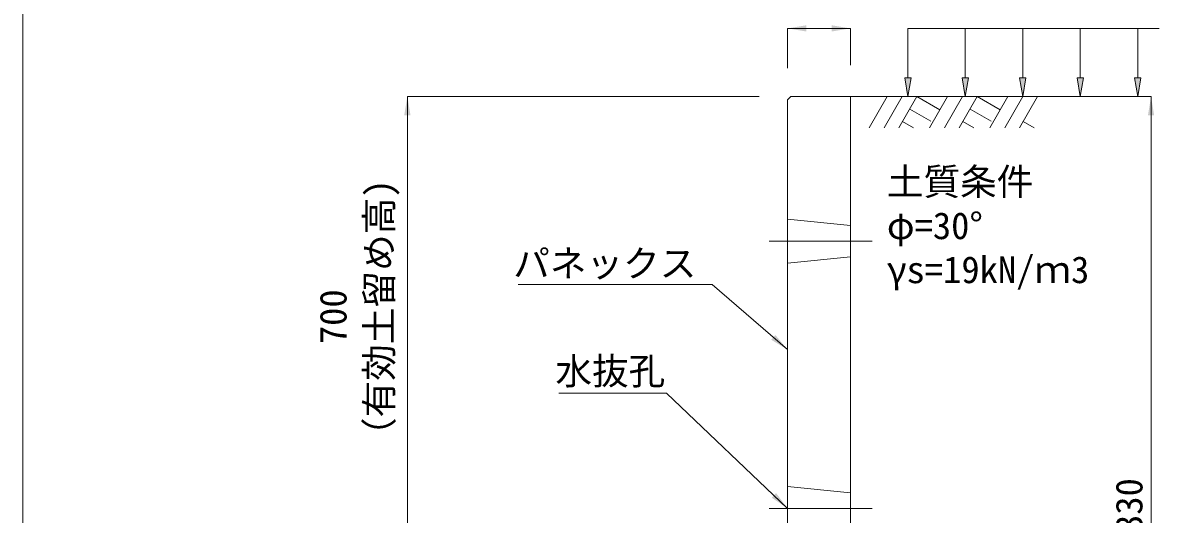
# Model space of a CAD drawing. Units: millimetres at full size, sheet at 1:40. Extents: x 206103 to 244503, y 883348 to 903496.
# Drawn here: x 236503 to 238312, y 888518 to 889300 of the extents above; entities that cross this region are included whole.
import ezdxf
from ezdxf.enums import TextEntityAlignment as Align

# ---------------------------------------------------------------- set-up
doc = ezdxf.new("R2010")
doc.units = ezdxf.units.MM
doc.header["$LTSCALE"] = 40
doc.linetypes.add('DASHED', pattern=[7.5, 6, -1.5])
doc.linetypes.add('USER1', pattern=[28.575, 19.05, -3.175, 3.175, -3.175])
for name, color, linetype, lineweight in [('0_2', 7, 'Continuous', 20), ('パネックスKUR', 2, 'Continuous', 20), ('図枠', 5, 'Continuous', 13), ('寸法線', 7, 'Continuous', 13), ('引出線', 4, 'Continuous', 13), ('補助線', 8, 'USER1', 13), ('ﾊｯﾁﾝｸﾞ', 7, 'Continuous', 5)]:
    doc.layers.add(name, color=color, linetype=linetype, lineweight=lineweight)
doc.layers.add('文字', color=7, linetype='Continuous')
doc.styles.add('ＭＳ ゴシック', font='')
doc.styles.get('ＭＳ ゴシック').set_extended_font_data('MS Gothic')

# ---------------------------------------------------------------- blocks, each defined once
blk = doc.blocks.new('filled_arrow')
at = {"color": 0, "linetype": 'Continuous', "lineweight": -2}
blk.add_solid([(7.5, 1.25), (0, 0), (7.5, -1.25)], dxfattribs=at)

msp = doc.modelspace()

# ---------------------------------------------------------------- hatches: boundary and pattern name
at = {"layer": '寸法線'}
for points in [[(237916.62, 889212.33), (237911.62, 889182.33), (237906.62, 889212.33)], [(238008.03, 889212.33), (238003.03, 889182.33), (237998.03, 889212.33)], [(238099.44, 889212.33), (238094.44, 889182.33), (238089.44, 889212.33)], [(238190.86, 889212.33), (238185.86, 889182.33), (238180.86, 889212.33)], [(238282.27, 889212.33), (238277.27, 889182.33), (238272.27, 889212.33)]]:
    msp.add_hatch(color=256, dxfattribs=at).paths.add_polyline_path(points)

# ---------------------------------------------------------------- linework, layer by layer
at = {"layer": '0_2'}
msp.add_line((237820.21, 889182.33), (238220.21, 889182.33), dxfattribs=at)
at = {"layer": 'パネックスKUR'}
for p, q in [((237720.21, 889177.33), (237725.21, 889182.33)), ((237720.21, 889177.33), (237720.21, 888482.33)), ((237820.21, 889182.33), (237725.21, 889182.33)), ((237820.21, 889182.33), (237820.21, 887852.33))]:
    msp.add_line(p, q, dxfattribs=at)
at = {"layer": 'パネックスKUR', "linetype": 'DASHED', "lineweight": 9}
for p, q in [((237720.21, 888987.33), (237820.21, 888977.33)), ((237720.21, 888917.33), (237820.21, 888927.33)), ((237720.21, 888562.33), (237820.21, 888552.33))]:
    msp.add_line(p, q, dxfattribs=at)
at = {"layer": '図枠'}
msp.add_line((236503.21, 903148.33), (236503.21, 883348.33), dxfattribs=at)
at = {"layer": '寸法線'}
for p, q in [((237720.21, 889290.88), (237820.21, 889290.88)), ((237720.21, 889227.33), (237720.21, 889290.88)), ((237820.21, 889232.33), (237820.21, 889290.88)), ((237115.21, 888482.33), (237115.21, 889182.33)), ((237675.21, 889182.33), (237115.21, 889182.33)), ((237870.21, 889182.33), (238298.55, 889182.33)), ((238298.55, 887852.33), (238298.55, 889182.33))]:
    msp.add_line(p, q, dxfattribs=at)
at = {"layer": '寸法線', "lineweight": 9}
for p, q in [((238311.62, 889290.88), (237911.62, 889290.88)), ((237911.62, 889212.33), (237911.62, 889290.88)), ((238003.03, 889212.33), (238003.03, 889290.88)), ((238094.44, 889212.33), (238094.44, 889290.88)), ((238185.86, 889212.33), (238185.86, 889290.88)), ((238277.27, 889212.33), (238277.27, 889290.88))]:
    msp.add_line(p, q, dxfattribs=at)
for points in [[(237916.62, 889212.33), (237911.62, 889182.33), (237906.62, 889212.33)], [(238008.03, 889212.33), (238003.03, 889182.33), (237998.03, 889212.33)], [(238099.44, 889212.33), (238094.44, 889182.33), (238089.44, 889212.33)], [(238190.86, 889212.33), (238185.86, 889182.33), (238180.86, 889212.33)], [(238282.27, 889212.33), (238277.27, 889182.33), (238272.27, 889212.33)]]:
    msp.add_lwpolyline(points, close=True, dxfattribs=at)
at = {"layer": '引出線'}
for points in [[(237720.21, 888779.83), (237600, 888883.29), (237291.75, 888883.29)], [(237720.21, 888527.33), (237527.75, 888710.78), (237356, 888710.78)]]:
    msp.add_lwpolyline(points, dxfattribs=at)
at = {"layer": '補助線'}
for p, q in [((237690.85, 888952.33), (237854.56, 888952.33)), ((237690.85, 888527.33), (237854.56, 888527.33))]:
    msp.add_line(p, q, dxfattribs=at)
at = {"layer": 'ﾊｯﾁﾝｸﾞ', "lineweight": 9}
for p, q in [((237878.85, 889182.32), (237850.21, 889132.7)), ((237902.48, 889182.32), (237873.83, 889132.7)), ((237926.1, 889182.32), (237897.45, 889132.7)), ((237926.1, 889182.32), (237962.67, 889161.21)), ((237974.86, 889182.32), (237946.21, 889132.7)), ((237998.48, 889182.32), (237969.83, 889132.7)), ((238022.1, 889182.32), (237993.45, 889132.7)), ((238022.1, 889182.32), (238058.67, 889161.21)), ((238070.85, 889182.32), (238042.2, 889132.7)), ((238094.48, 889182.32), (238065.83, 889132.7)), ((238118.1, 889182.32), (238089.45, 889132.7)), ((237914.68, 889162.54), (237948.09, 889143.25)), ((238010.68, 889162.54), (238044.09, 889143.25)), ((237903.26, 889142.75), (237920.67, 889132.7)), ((237999.25, 889142.75), (238016.67, 889132.7)), ((238095.25, 889142.75), (238112.67, 889132.7))]:
    msp.add_line(p, q, dxfattribs=at)

# ---------------------------------------------------------------- block references
at = {"layer": '寸法線', "xscale": 4, "yscale": 4}
msp.add_blockref('filled_arrow', (237720.21, 889290.88), dxfattribs=at)
for p, rotation in [((237820.21, 889290.88), 180), ((237115.21, 889182.33), 270), ((238298.55, 889182.33), 270)]:
    msp.add_blockref('filled_arrow', p, dxfattribs=dict(at, rotation=rotation))
at = {"layer": '引出線', "xscale": 4, "yscale": 4}
for p, rotation in [((237720.21, 888779.83), 139.3), ((237720.21, 888527.33), 136.4)]:
    msp.add_blockref('filled_arrow', p, dxfattribs=dict(at, rotation=rotation))

# ---------------------------------------------------------------- texts
at = {"layer": '寸法線', "style": 'ＭＳ ゴシック'}
for s, p in [('（有効土留め高)', (237104.41, 888613.8)), ('700', (237031.28, 888788.62))]:
    msp.add_text(s, height=42.72, rotation=90, dxfattribs=at).set_placement(p, align=Align.BOTTOM_LEFT)
msp.add_text('1330', height=42.72, rotation=90, dxfattribs=at).set_placement((238263.55, 888517.33), align=Align.MIDDLE_CENTER)
at = {"layer": '引出線', "style": 'ＭＳ ゴシック'}
for s, p in [('パネックス', (237575, 888938.43)), ('水抜孔', (237525.5, 888767.06))]:
    msp.add_text(s, height=42.72, dxfattribs=at).set_placement(p, align=Align.TOP_RIGHT)
at = {"layer": '文字', "style": 'ＭＳ ゴシック'}
for s, p in [('土質条件', (237878.17, 889068.36)), ('φ=30°', (237878.17, 888998.36)), ('γs=19kN/ｍ3', (237878.17, 888928.36))]:
    msp.add_text(s, height=42.72, dxfattribs=at).set_placement(p, align=Align.TOP_LEFT)

doc.saveas('drawing.dxf')
